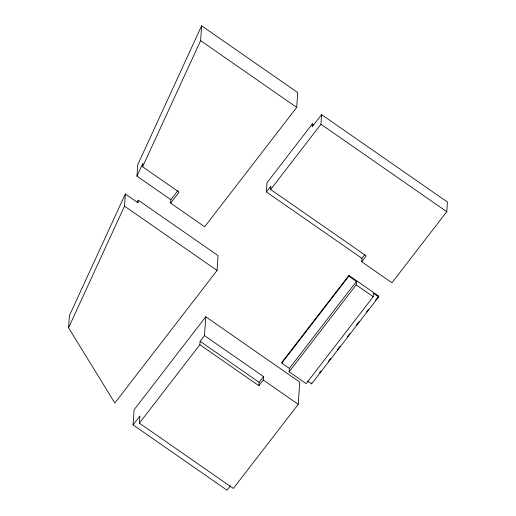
<?xml version="1.0" encoding="UTF-8"?>
<svg xmlns="http://www.w3.org/2000/svg" width="516" height="516" viewBox="0 0 516 516"><rect width="100%" height="100%" fill="white"/><g stroke="black" fill="none" stroke-linecap="round" stroke-linejoin="round"><path stroke-width="0.77" d="M68.576 327.789L69.402 315.637L125.343 193.977L138.095 202.84L138.275 200.169L218.075 255.626L217.062 270.449L114.842 403.022L68.576 327.789L124.511 206.129L125.343 193.977M170.88 199.718L136.959 176.15L137.74 164.739L201.621 25.8L297.719 92.583L296.706 107.405L204.665 226.776L170.648 203.13L170.88 199.718L177.936 190.565M170.648 203.13L179.117 192.145L142.609 166.771L142.842 163.366L136.959 176.15M133.051 424.894L134.083 409.781L205.787 316.785L299.751 382.092L298.235 404.318L233.361 488.452L139.397 423.152L139.881 416.038L133.051 424.894L227.021 490.2L230.433 485.769M142.609 166.771L200.614 40.622L201.621 25.8M139.397 423.152L199.879 344.714L200.111 341.308L204.504 335.606L205.787 316.785M312.354 123.904L312.148 126.871L321.597 114.617L447.424 202.059L446.772 211.695L391.96 282.774L361.729 261.76L361.961 258.355L266.366 191.92L266.991 182.729L312.354 123.904L313.67 124.82M361.729 261.76L366.231 255.923L270.636 189.488L270.868 186.076L266.366 191.92M199.879 344.714L258.864 385.71L259.096 382.298L263.489 376.603L204.504 335.606M258.864 385.71L263.257 380.008L263.489 376.603M378.654 296.926L373.436 293.294L373.203 296.706L306.182 383.627L289.154 371.791L289.386 368.385L281.807 363.116L281.865 362.303L348.887 275.383L378.712 296.107L378.654 296.926L311.632 383.846L307.717 381.124M270.636 189.488L320.946 124.246L321.597 114.617M311.632 383.846L311.69 383.027M281.807 363.116L348.829 276.195L348.887 275.383M289.154 371.791L356.175 284.871L356.408 281.465L348.829 276.195M137.25 202.356L138.275 200.169M361.961 258.355L364.664 254.852M289.386 368.385L356.408 281.465M319.514 372.875L320.984 370.972M328.318 361.458L330.769 358.285M337.129 350.035L340.063 346.23M347.397 336.716L349.848 333.542M356.208 325.293L359.142 321.487M366.476 311.967L368.437 309.432M375.287 300.551L378.712 296.107M200.614 40.622L296.706 107.405M320.946 124.246L446.772 211.695M356.175 284.871L373.203 296.706M124.511 206.129L217.062 270.449M263.257 380.008L298.235 404.318M200.111 341.308L259.096 382.298"/></g></svg>
